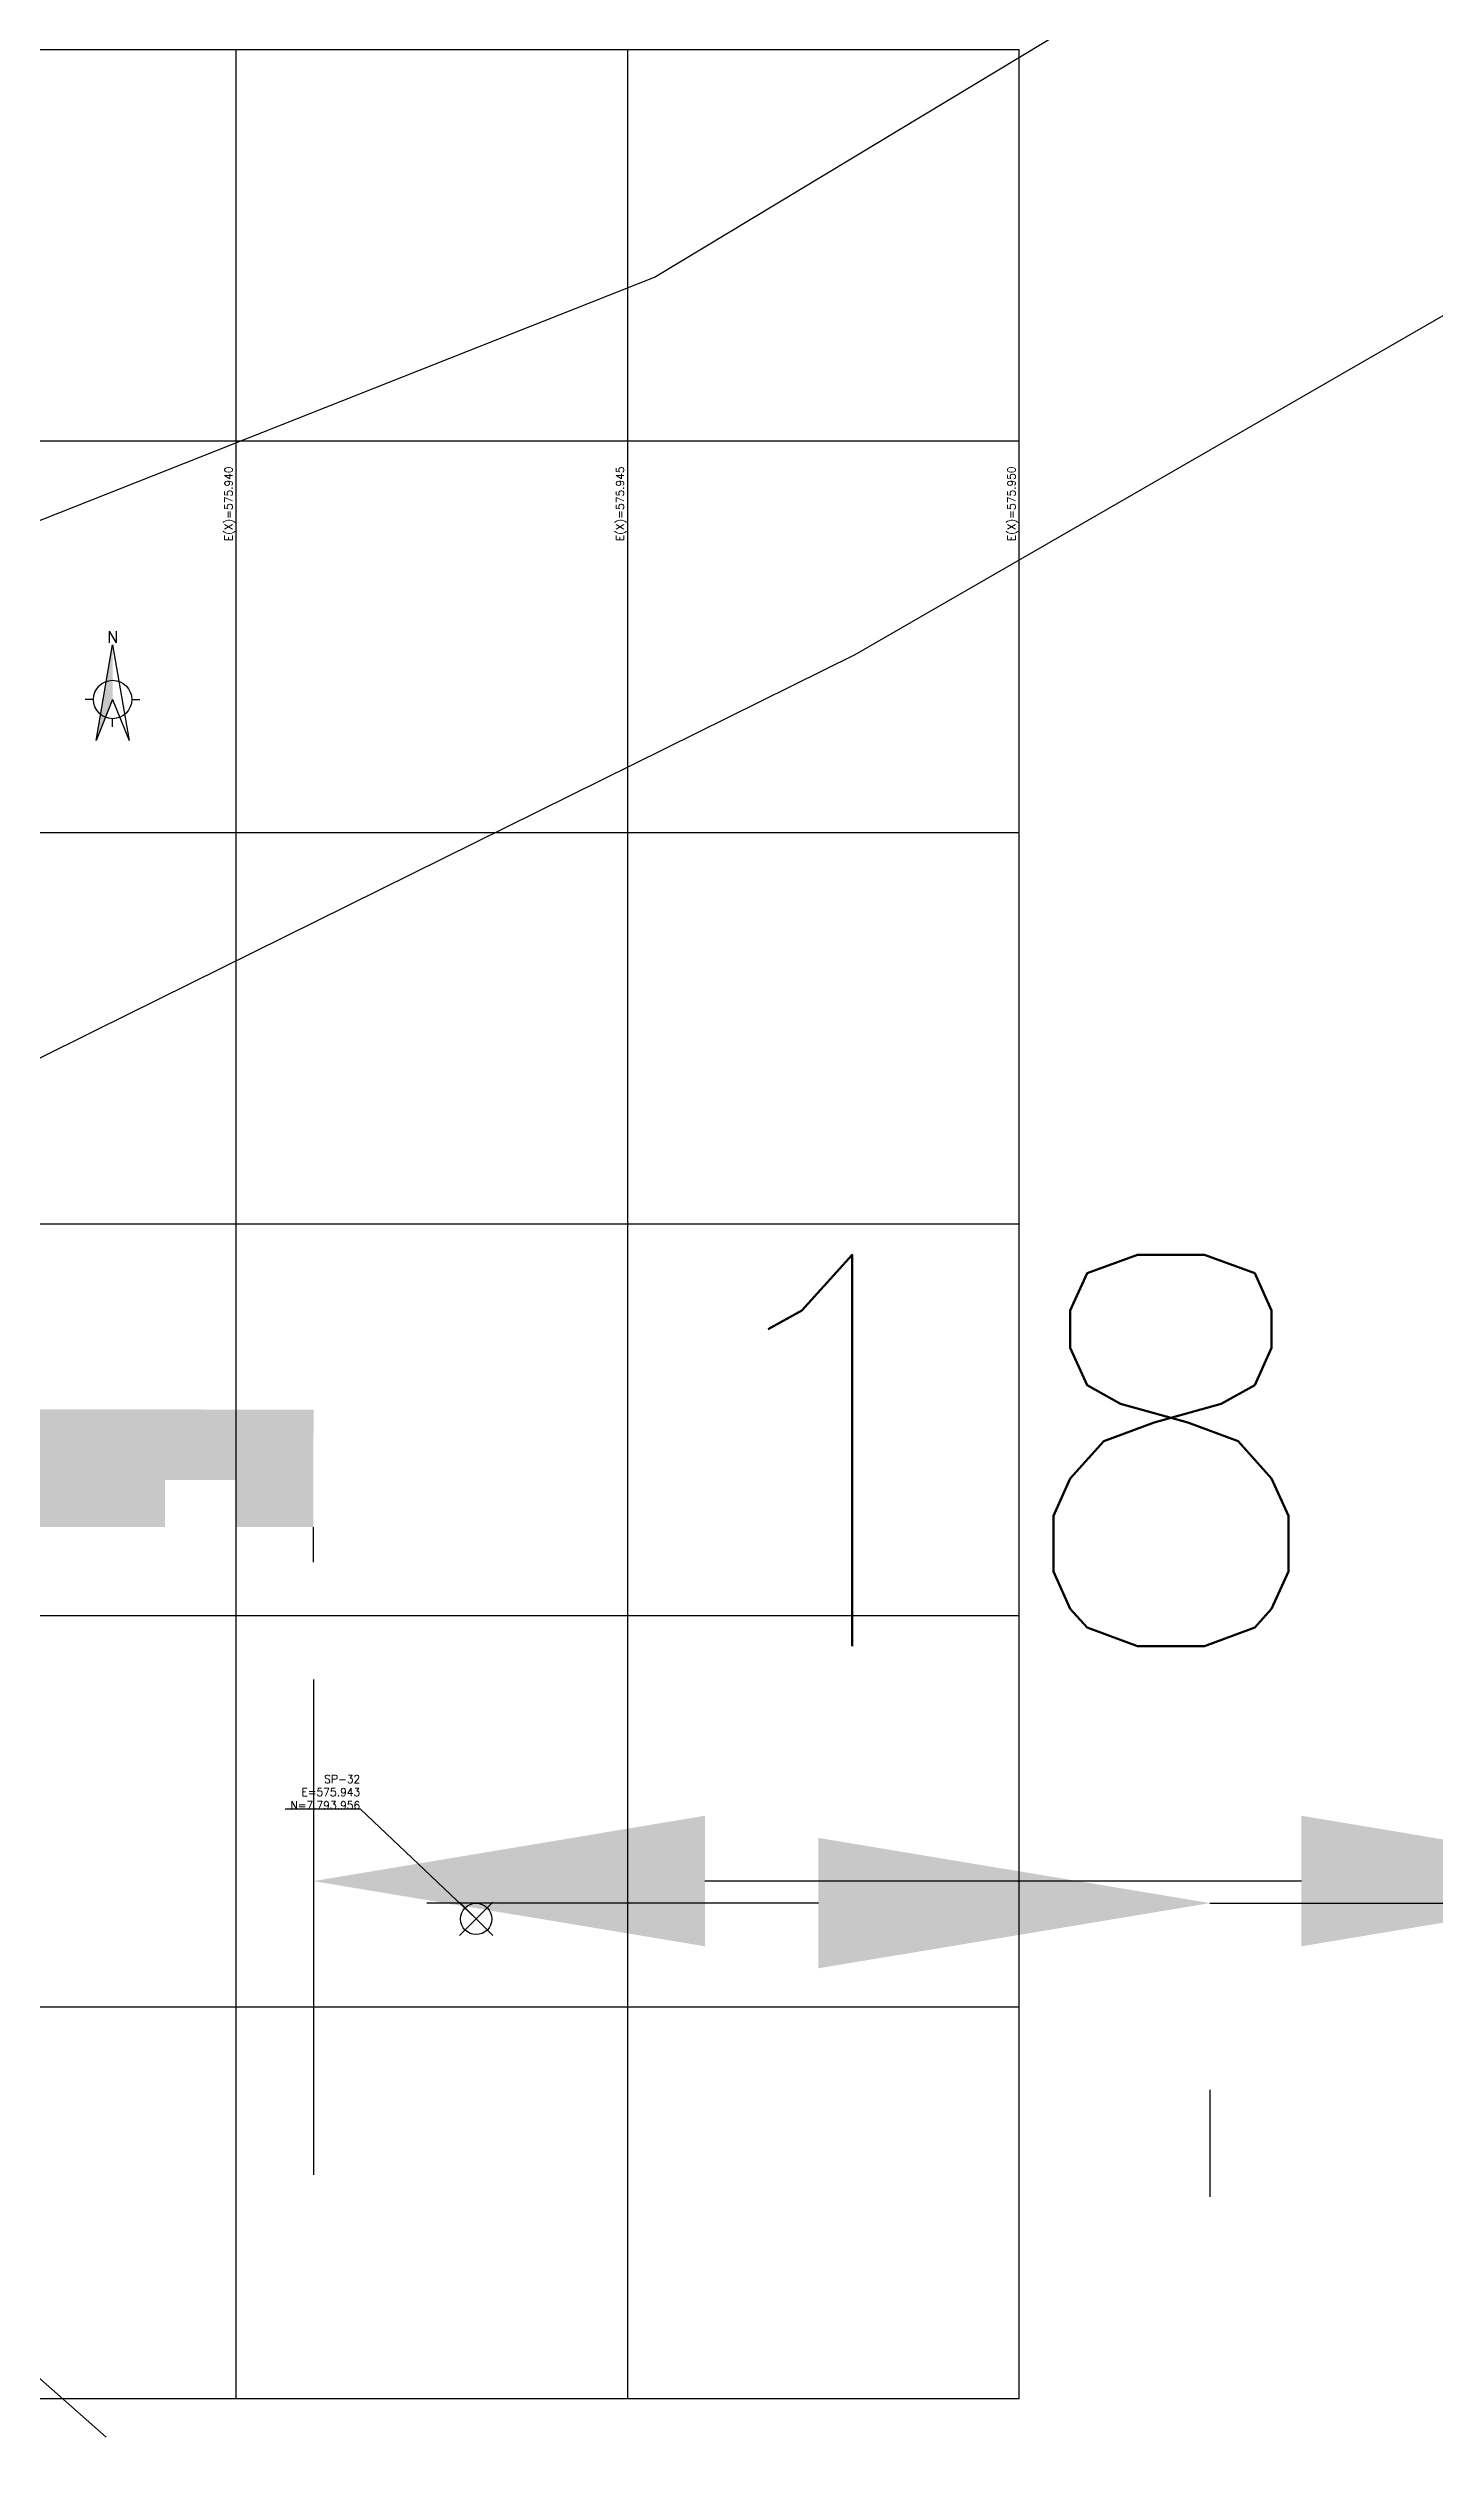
# Model space of a CAD drawing. Header units: metres. Extents: x 571679 to 576048, y 7793723 to 7796430.
# Drawn here: x 575937.6 to 575955.31, y 7793949.12 to 7793980.01 of the extents above; entities that cross this region are included whole.
import ezdxf
from ezdxf.enums import TextEntityAlignment as Align

# ---------------------------------------------------------------- set-up
doc = ezdxf.new("R2010")
doc.units = ezdxf.units.M
doc.header["$PDMODE"] = 35
doc.header["$PDSIZE"] = 0.1
doc.linetypes.add('BORDER2', pattern=[0.875, 0.25, -0.125, 0.25, -0.125, 0, -0.125])
doc.linetypes.add('CONTINUO', pattern=[0])
for name, color, linetype in [('DSSIMB-L1-A', 1, 'Continuous'), ('MALHA - LINHA', 8, 'CONTINUO'), ('TPCDSRUASFALTO', 2, 'Continuous'), ('TPCDSRUTE-Q', 2, 'BORDER2')]:
    doc.layers.add(name, color=color, linetype=linetype)
doc.layers.add('PONTO SONDAGEM', color=2, linetype='Continuous', lineweight=30)
doc.layers.add('SPT', color=100, linetype='Continuous', lineweight=30)
doc.styles.add('L50', font='romans.shx', dxfattribs={"height": 0.0625})
doc.styles.add('ROMANS', font='romans.shx')
doc.styles.get("Standard").update_dxf_attribs({"font": 'simplex.shx'})
doc.dimstyles.new('ESC 1-2000', dxfattribs={"dimscale": 2000, "dimtxt": 0.002, "dimasz": 0.002, "dimexe": 0.002, "dimexo": 0, "dimgap": 0.0005, "dimtad": 1, "dimdec": 0, "dimzin": 4, "dimtxsty": 'ROMANS', "dimblk": 'OBLIQUE', "dimcen": 0, "dimclrd": 1, "dimclre": 1, "dimclrt": 3, "dimadec": 0, "dimazin": 0, "dimtfac": 1, "dimtdec": 0, "dimtofl": 0, "dimtmove": 0, "dimatfit": 3, "dimldrblk": 'ORIGIN', "dimfxl": 1, "dimtolj": 1, "dimtzin": 1, "dimarcsym": 0})
doc.dimstyles.new('Padrao_1-2.5', dxfattribs={"dimtxt": 5, "dimasz": 5, "dimexe": 3.75, "dimexo": 2.7, "dimgap": 3, "dimtad": 1, "dimtxsty": 'Standard', "dimcen": 3.75, "dimclrd": 1, "dimclre": 1, "dimclrt": 3, "dimadec": 0, "dimazin": 0, "dimtfac": 1, "dimtmove": 0, "dimatfit": 3, "dimfxl": 1, "dimarcsym": 0})

# ---------------------------------------------------------------- blocks, each defined once
blk = doc.blocks.new('*D58')
at = {"color": 1, "lineweight": -2, "transparency": 16777216}
for p, q in [((575940.985, 7793959.18), (575940.985, 7793952.857)), ((575953.604, 7793956.607), (575945.985, 7793956.607)), ((575958.604, 7793954.061), (575958.604, 7793952.857))]:
    blk.add_line(p, q, dxfattribs=at)
at = {"color": 1, "transparency": 16777216}
for points in [[(575945.985, 7793957.441), (575945.985, 7793955.774), (575940.985, 7793956.607)], [(575953.604, 7793957.441), (575953.604, 7793955.774), (575958.604, 7793956.607)]]:
    blk.add_solid(points, dxfattribs=at)
at = {"layer": 'DEFPOINTS', "color": 0, "transparency": 16777216}
for p in [(575940.985, 7793961.88, -72.846), (575940.985, 7793956.607), (575958.604, 7793956.761, -72.846)]:
    blk.add_point(p, dxfattribs=at)
at = {"color": 3, "transparency": 16777216, "insert": (575949.794, 7793962.107), "char_height": 5, "attachment_point": 5}
blk.add_mtext('18', dxfattribs=at)
blk = doc.blocks.new('*D59')
at = {"color": 1, "lineweight": -2, "transparency": 16777216}
for p, q in [((575947.435, 7793956.326), (575942.435, 7793956.326)), ((575952.435, 7793956.326), (575957.704, 7793956.326)), ((575962.704, 7793956.326), (575986.561, 7793956.326)), ((575952.435, 7793953.94), (575952.435, 7793952.576)), ((575957.704, 7793953.94), (575957.704, 7793952.576))]:
    blk.add_line(p, q, dxfattribs=at)
at = {"color": 1, "transparency": 16777216}
for points in [[(575947.435, 7793957.159), (575947.435, 7793955.493), (575952.435, 7793956.326)], [(575962.704, 7793957.159), (575962.704, 7793955.493), (575957.704, 7793956.326)]]:
    blk.add_solid(points, dxfattribs=at)
at = {"layer": 'DEFPOINTS', "color": 0, "transparency": 16777216}
for p in [(575952.435, 7793956.64, -72.847), (575957.704, 7793956.64, -72.846), (575957.704, 7793956.326)]:
    blk.add_point(p, dxfattribs=at)
at = {"color": 3, "transparency": 16777216, "insert": (575977.132, 7793961.826), "char_height": 5, "attachment_point": 5}
blk.add_mtext('530', dxfattribs=at)
blk = doc.blocks.new('norte')
for p, q in [((-4.11, -10.46), (0.09, 14.04)), ((0.09, 14.04), (4.29, -10.46)), ((-4.81, 0.04), (-6.91, 0.04)), ((0.09, 0.04), (-4.11, -10.46)), ((0.09, 0.04), (4.29, -10.46)), ((4.99, 0.04), (7.09, 0.04)), ((0.09, -6.96), (0.09, -4.86))]:
    blk.add_line(p, q)
blk.add_circle((0.09, 0.04), 4.9)
blk.add_solid([(0.09, 0.04), (0.09, 14.04), (0.09, 0.04), (-4.11, -10.46)])
blk.add_text('N', height=3).set_placement((0.09, 16.03), align=Align.MIDDLE)
blk = doc.blocks.new('_Oblique')
at = {"color": 0, "linetype": 'ByBlock', "lineweight": -2}
blk.add_line((-0.5, -0.5), (0.5, 0.5), dxfattribs=at)
blk = doc.blocks.new('_Origin')
at = {"color": 0, "linetype": 'ByBlock', "lineweight": -2}
blk.add_line((0, 0), (-1, 0), dxfattribs=at)
blk.add_circle((0, 0), 0.5, dxfattribs=at)
blk = doc.blocks.new('SPT')
at = {"layer": 'PONTO SONDAGEM'}
for p, q in [((-1.06, 1.06), (1.06, -1.06)), ((-1.06, -1.06), (1.06, 1.06))]:
    blk.add_line(p, q, dxfattribs=at)
blk.add_circle((0, 0), 1, dxfattribs=at)

msp = doc.modelspace()

# ---------------------------------------------------------------- hatches: boundary and pattern name
h = msp.add_hatch(color=254)
h.dxf.hatch_style = 1
h.paths.add_polyline_path([(575940.986, 7793962.629), (575930.983, 7793962.635), (575930.982, 7793961.135), (575933.084, 7793961.134), (575933.084, 7793961.159), (575932.92, 7793961.159), (575932.92, 7793962.059), (575933.82, 7793962.059), (575933.82, 7793961.289), (575933.916, 7793961.133), (575939.089, 7793961.13), (575939.089, 7793961.73), (575939.141, 7793961.73, -0.396012), (575939.939, 7793962.48), (575939.939, 7793961.73), (575939.989, 7793961.73), (575939.989, 7793961.13), (575940.985, 7793961.129)])
h.paths.add_polyline_path([(575933.293, 7793962.16), (575933.442, 7793962.16), (575933.442, 7793962.255), (575933.293, 7793962.255)], flags=9)
h.paths.add_polyline_path([(575933.293, 7793962.273), (575933.44, 7793962.273), (575933.44, 7793962.363), (575933.293, 7793962.363)], flags=9)
h.paths.add_polyline_path([(575932.801, 7793961.525), (575932.801, 7793961.694), (575932.681, 7793961.694), (575932.681, 7793961.525)], flags=24)
h.paths.add_polyline_path([(575932.669, 7793961.525), (575932.669, 7793961.694), (575932.549, 7793961.694), (575932.549, 7793961.525)], flags=24)
h.paths.add_polyline_path([(575940.414, 7793961.594), (575940.56, 7793961.594), (575940.56, 7793961.669), (575940.414, 7793961.669)], flags=24)
h.paths.add_polyline_path([(575935.969, 7793961.937), (575936.739, 7793961.937), (575936.739, 7793962.012), (575935.969, 7793962.012)], flags=24)
h.paths.add_polyline_path([(575935.969, 7793961.815), (575936.284, 7793961.815), (575936.284, 7793961.89), (575935.969, 7793961.89)], flags=24)
h.paths.add_polyline_path([(575935.962, 7793961.653), (575936.243, 7793961.653), (575936.243, 7793961.753), (575935.962, 7793961.753)], flags=24)
h.paths.add_polyline_path([(575934.719, 7793960.934), (575934.719, 7793961.133), (575934.644, 7793961.133), (575934.644, 7793960.934)], flags=9)
h.paths.add_polyline_path([(575934.024, 7793961.703), (575934.471, 7793961.703), (575934.471, 7793961.778), (575934.024, 7793961.778)], flags=24)
h.paths.add_polyline_path([(575934.018, 7793961.853), (575934.402, 7793961.853), (575934.402, 7793961.928), (575934.018, 7793961.928)], flags=24)
h.paths.add_polyline_path([(575934.008, 7793961.943), (575934.395, 7793961.943), (575934.395, 7793962.018), (575934.008, 7793962.018)], flags=24)
h.paths.add_polyline_path([(575931.956, 7793961.694), (575932.638, 7793961.694), (575932.638, 7793961.865), (575931.956, 7793961.865)], flags=24)
h = msp.add_hatch(color=254)
h.dxf.hatch_style = 1
h.paths.add_polyline_path([(575939.939, 7793962.48, 0.396012), (575939.141, 7793961.73), (575939.939, 7793961.73)])

# ---------------------------------------------------------------- linework, layer by layer
msp.add_lwpolyline([(575940.983, 7793961.129), (575940.983, 7793960.679)])
at = {"layer": 'MALHA - LINHA'}
for p, q in [((575910, 7793980), (575950, 7793980)), ((575940, 7793950), (575940, 7793980)), ((575945, 7793950), (575945, 7793980)), ((575950, 7793950), (575950, 7793980)), ((575910, 7793975), (575950, 7793975)), ((575910, 7793970), (575950, 7793970)), ((575910, 7793965), (575950, 7793965)), ((575910, 7793960), (575950, 7793960)), ((575910, 7793955), (575950, 7793955)), ((575910, 7793950), (575950, 7793950))]:
    msp.add_line(p, q, dxfattribs=at)
at = {"layer": 'TPCDSRUASFALTO', "color": 250, "elevation": 772.616, "flags": 128}
msp.add_lwpolyline([(575821.118, 7793905.437), (575841.687, 7793919.89), (575864.144, 7793934.528), (575870.007, 7793938.79), (575881.467, 7793946.423), (575902.763, 7793956.549), (575920.355, 7793965.281), (575936.66, 7793973.658), (575945.341, 7793977.089), (575967.761, 7793990.618), (575975.327, 7793996.658), (575984.082, 7794006.481), (575995.249, 7794021.545), (576008.491, 7794045.602), (576014.404, 7794061.506), (576016.286, 7794079.231), (576017.527, 7794091.323), (576019.566, 7794111.636), (576020.876, 7794119.275), (576024.236, 7794134.345), (576027.884, 7794151.907), (576032.314, 7794172.529), (576031.496, 7794174.356), (576030.957, 7794175.262)], dxfattribs=at)
at = {"layer": 'TPCDSRUASFALTO', "color": 250, "flags": 128}
for points in [[(575979.247, 7793992.613), (575971.295, 7793985.757), (575947.9, 7793972.269)], [(575947.9, 7793972.269), (575938.195, 7793967.466)], [(575938.195, 7793967.466), (575925.267, 7793961.042)]]:
    msp.add_lwpolyline(points, dxfattribs=at)
at = {"layer": 'TPCDSRUTE-Q', "color": 25, "ltscale": 10, "elevation": 783.684, "flags": 128}
msp.add_lwpolyline([(575981.034, 7793911.972), (575970.007, 7793921.889), (575953.431, 7793936.181), (575924.902, 7793961.365)], dxfattribs=at)

# ---------------------------------------------------------------- block references
at = {"layer": 'DSSIMB-L1-A', "xscale": 0.05, "yscale": 0.05, "zscale": 0.05}
msp.add_blockref('norte', (575938.415, 7793971.695), dxfattribs=at)
at = {"layer": 'SPT', "xscale": 0.2, "yscale": 0.2, "zscale": 0.2}
msp.add_blockref('SPT', (575943.063, 7793956.124), dxfattribs=at)

# ---------------------------------------------------------------- texts
at = {"layer": 'MALHA - LINHA', "style": 'L50'}
for s, p in [('E(X)=575.940', (575939.951, 7793974.674)), ('E(X)=575.945', (575944.951, 7793974.674)), ('E(X)=575.950', (575949.951, 7793974.674))]:
    msp.add_text(s, height=0.1, rotation=90, dxfattribs=at).set_placement(p, align=Align.RIGHT)
at = {"layer": 'SPT', "color": 3, "insert": (575941.582, 7793957.526), "char_height": 0.1, "attachment_point": 9, "style": 'ROMANS'}
msp.add_mtext('\\A1;SP-32\\PE=575.943\\PN=7.793.956', dxfattribs=at)

# ---------------------------------------------------------------- dimensions: what is measured, and where the dimension line sits
dim = msp.add_linear_dim(base=(575940.985, 7793956.607, 72.846), p1=(575958.604, 7793956.761), p2=(575940.985, 7793961.88), dimstyle='Padrao_1-2.5', override={"dimdec": 0, "dimtdec": 0, "dimarcsym": 1})
dim.commit()
dim.dimension.update_dxf_attribs({"geometry": '*D58', "text_midpoint": (575949.794, 7793962.107, 72.846)})
dim = msp.add_linear_dim(base=(575957.704, 7793956.326, 72.846), p1=(575952.435, 7793956.64, -0.001), p2=(575957.704, 7793956.64), text='530', dimstyle='Padrao_1-2.5', override={"dimdec": 0, "dimtdec": 0})
dim.commit()
dim.dimension.update_dxf_attribs({"geometry": '*D59', "text_midpoint": (575977.132, 7793961.826, 72.846)})

# ---------------------------------------------------------------- leaders
at = {"layer": 'SPT', "annotation_type": 0, "has_hookline": 1, "hookline_direction": 1, "text_width": 0.957}
msp.add_leader([(575943.063, 7793956.124), (575941.584, 7793957.525), (575941.582, 7793957.525)], dimstyle='ESC 1-2000', override={"dimscale": 1, "dimgap": 0.0005, "dimtad": 1}, dxfattribs=at)

doc.saveas('drawing.dxf')
